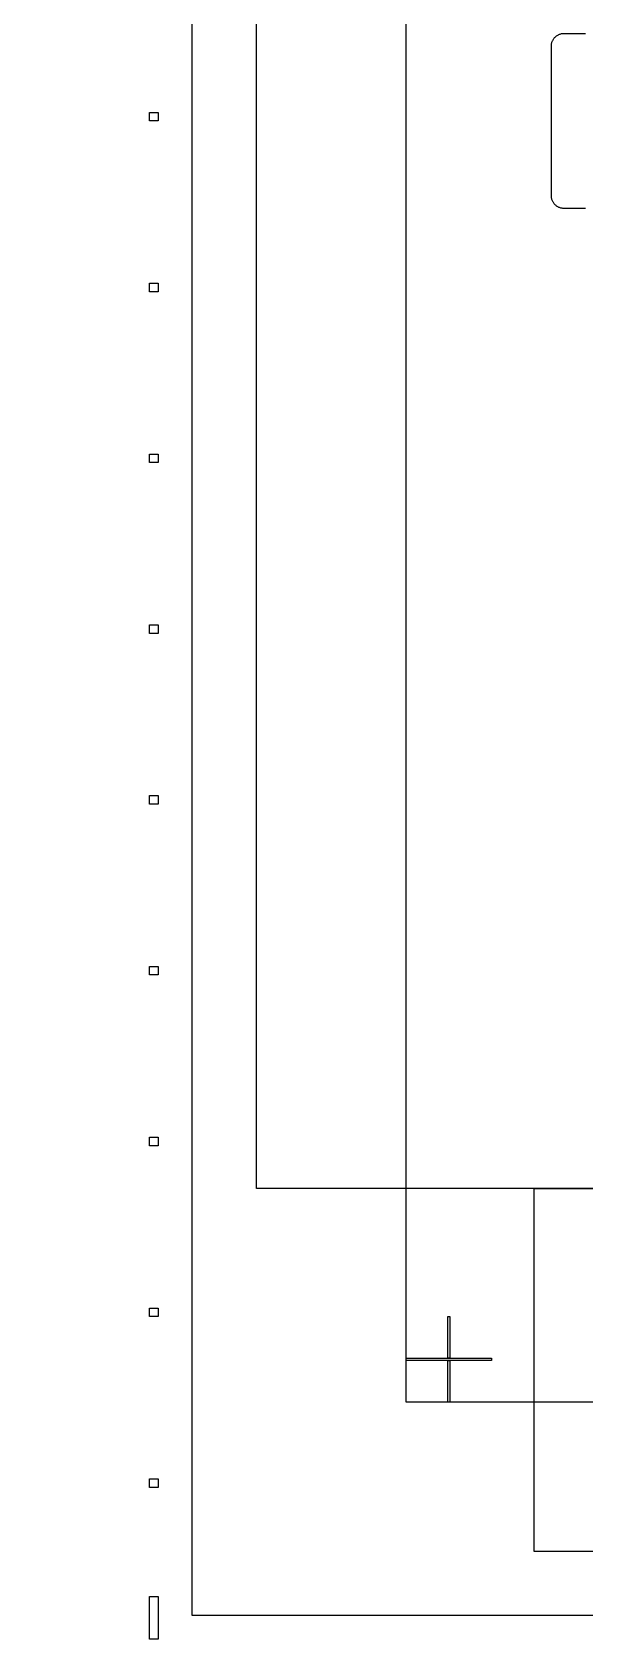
# Model space of a CAD drawing. Extents: x -50000 to 50000, y -50000 to 50000.
# Drawn here: x -21875 to -20582, y 36050 to 39808 of the extents above; entities that cross this region are included whole.
import ezdxf

# ---------------------------------------------------------------- set-up
doc = ezdxf.new("R2010")
doc.units = 0
for name, color, linetype in [('BASEMETAL3', 16, 'CONTINUOUS'), ('FRAME', 14, 'CONTINUOUS'), ('MARKERS', 8, 'CONTINUOUS'), ('XOR', 5, 'CONTINUOUS')]:
    doc.layers.add(name, color=color, linetype=linetype)

# ---------------------------------------------------------------- blocks, each defined once
blk = doc.blocks.new('CHIP_RESONATOR1')
at = {"layer": 'BASEMETAL3'}
for points in [[(150, 1000), (150, 6000), (6850, 6000), (6850, 1000)], [(800, 150), (800, 1000), (6200, 1000), (6200, 150)]]:
    blk.add_lwpolyline(points, close=True, dxfattribs=at)
at = {"layer": 'FRAME'}
for points in [[(0, 0), (0, 7000), (7000, 7000), (7000, 0)], [(500, 500), (500, 6500), (6500, 6500), (6500, 500)]]:
    blk.add_lwpolyline(points, close=True, dxfattribs=at)
at = {"layer": 'MARKERS'}
for points in [[(597.5, 602.5), (597.5, 700), (602.5, 700), (602.5, 602.5)], [(500, 597.5), (500, 602.5), (700, 602.5), (700, 597.5)], [(597.5, 500), (597.5, 597.5), (602.5, 597.5), (602.5, 500)]]:
    blk.add_lwpolyline(points, close=True, dxfattribs=at)
at = {"layer": 'XOR'}
blk.add_lwpolyline([(920, 3295), (870, 3295), (868.43, 3295.041), (866.864, 3295.164), (865.307, 3295.369), (863.763, 3295.656), (862.235, 3296.022), (860.729, 3296.468), (859.249, 3296.993), (857.798, 3297.594), (856.38, 3298.27), (855, 3299.019), (853.661, 3299.84), (852.366, 3300.729), (851.12, 3301.686), (849.926, 3302.706), (848.787, 3303.787), (847.706, 3304.926), (846.686, 3306.12), (845.729, 3307.366), (844.84, 3308.661), (844.019, 3310), (843.27, 3311.38), (842.594, 3312.798), (841.993, 3314.249), (841.468, 3315.729), (841.022, 3317.235), (840.656, 3318.763), (840.369, 3320.307), (840.164, 3321.864), (840.041, 3323.43), (840, 3325), (840, 3675), (840.041, 3676.57), (840.164, 3678.136), (840.369, 3679.693), (840.656, 3681.237), (841.022, 3682.765), (841.468, 3684.271), (841.993, 3685.751), (842.594, 3687.202), (843.27, 3688.62), (844.019, 3690), (844.84, 3691.339), (845.729, 3692.634), (846.686, 3693.88), (847.706, 3695.074), (848.787, 3696.213), (849.926, 3697.294), (851.12, 3698.314), (852.366, 3699.271), (853.661, 3700.16), (855, 3700.981), (856.38, 3701.73), (857.798, 3702.406), (859.249, 3703.007), (860.729, 3703.532), (862.235, 3703.978), (863.763, 3704.344), (865.307, 3704.631), (866.864, 3704.836), (868.43, 3704.959), (870, 3705), (920, 3705)], dxfattribs=at)
blk = doc.blocks.new('DICINGBORDER')
at = {"layer": 'XOR'}
for points in [[(0, 3600), (0, 3620), (20, 3620), (20, 3600)], [(0, 3200), (0, 3220), (20, 3220), (20, 3200)], [(0, 2800), (0, 2820), (20, 2820), (20, 2800)], [(0, 2400), (0, 2420), (20, 2420), (20, 2400)], [(0, 2000), (0, 2020), (20, 2020), (20, 2000)], [(0, 1600), (0, 1620), (20, 1620), (20, 1600)], [(0, 1200), (0, 1220), (20, 1220), (20, 1200)], [(0, 800), (0, 820), (20, 820), (20, 800)], [(0, 400), (0, 420), (20, 420), (20, 400)], [(0, 45), (0, 145), (20, 145), (20, 45)]]:
    blk.add_lwpolyline(points, close=True, dxfattribs=at)

msp = doc.modelspace()

# ---------------------------------------------------------------- linework, layer by layer
at = {"layer": 'FRAME'}
for radius in [50000, 49000]:
    msp.add_circle((0, 0), radius, dxfattribs=at)

# ---------------------------------------------------------------- block references
for name, p in [('DICINGBORDER', (-21600, 36000)), ('CHIP_RESONATOR1', (-21500, 36100))]:
    msp.add_blockref(name, p)

doc.saveas('drawing.dxf')
